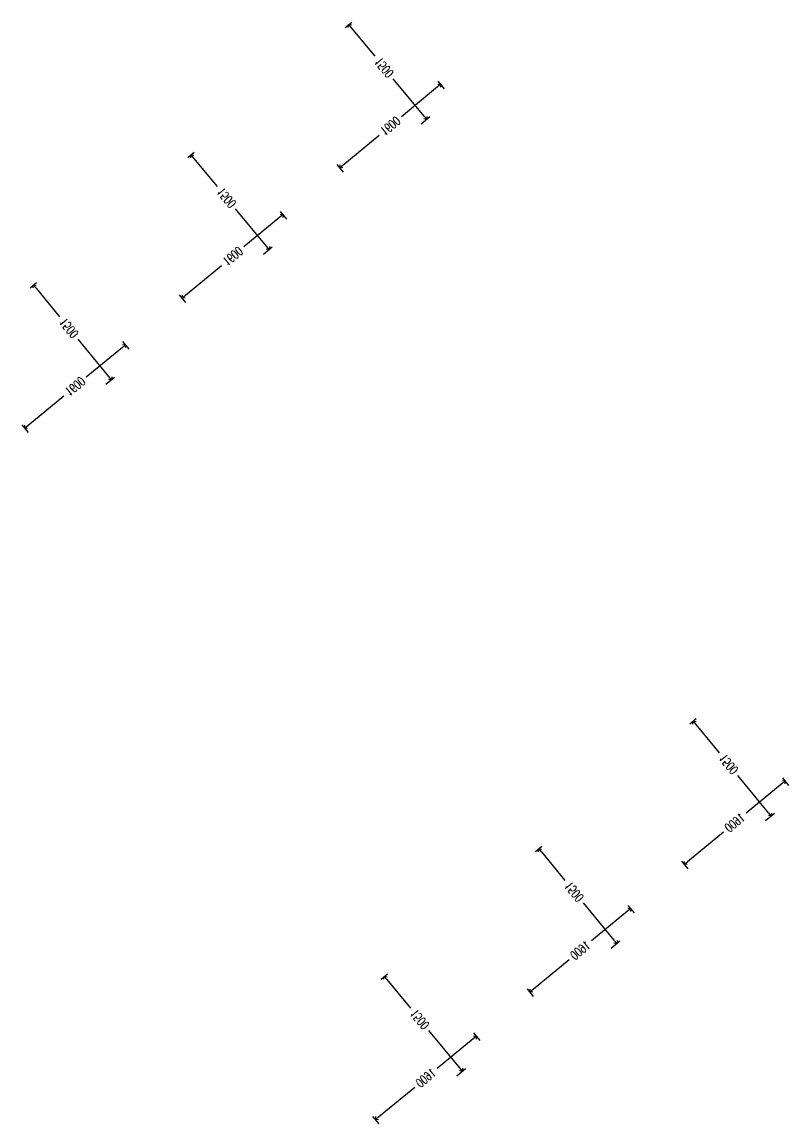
# Model space of a CAD drawing. Header units: millimetres. Extents: x -1307397 to 11565522512, y -626897 to 1138105.
# Drawn here: x 80915 to 90296, y 91807 to 105278 of the extents above; entities that cross this region are included whole.
import ezdxf

# ---------------------------------------------------------------- set-up
doc = ezdxf.new("R2010")
doc.units = ezdxf.units.MM
doc.header["$MEASUREMENT"] = 0
doc.layers.add('KT-Noi that', color=32, linetype='Continuous')
doc.layers.add('Xref_ST_MBDV Cot vach 30.7.2022$0$ST_MBDV Cot vach 220803$0$Xref_ST_MBDV Cot vach 30.7.2022$0$KT-Tuong', color=1, linetype='Continuous')
doc.styles.add('DIM', font='vnsimli.shx', dxfattribs={"width": 0.7})
doc.styles.add('Xref_NT1+NT2_MBDV Cot vach_220729$0$DIM', font='vnsimli.shx', dxfattribs={"width": 0.7})
doc.dimstyles.new('CCU 1-100 A1', dxfattribs={"dimscale": 100, "dimtxt": 2.2, "dimasz": 1, "dimexe": 1, "dimexo": 0, "dimgap": 1, "dimtad": 1, "dimdec": 0, "dimdsep": 46, "dimtxsty": 'DIM', "dimblk1": 'ARCHTICK', "dimblk2": 'ARCHTICK', "dimsah": 1, "dimcen": 0, "dimdle": 1, "dimclrd": 256, "dimclre": 256, "dimclrt": 31, "dimadec": 0, "dimazin": 0, "dimtfac": 1, "dimtdec": 0, "dimtix": 1, "dimtmove": 2, "dimatfit": 3, "dimldrblk": 'ARCHTICK', "dimfxl": 8, "dimtolj": 1, "dimarcsym": 0})
doc.dimstyles.new('Xref_NT1+NT2_MBDV Cot vach_220729$0$CCU 1-100 A1', dxfattribs={"dimscale": 100, "dimtxt": 2.2, "dimasz": 1, "dimexe": 1, "dimexo": 0, "dimgap": 1, "dimtad": 1, "dimdec": 0, "dimdsep": 46, "dimtxsty": 'Xref_NT1+NT2_MBDV Cot vach_220729$0$DIM', "dimblk1": 'Xref_NT1+NT2_MBDV Cot vach_220729$0$_ARCHTICK', "dimblk2": 'Xref_NT1+NT2_MBDV Cot vach_220729$0$_ARCHTICK', "dimsah": 1, "dimcen": 0, "dimdle": 1, "dimclrd": 256, "dimclre": 256, "dimclrt": 31, "dimadec": 0, "dimazin": 0, "dimtfac": 1, "dimtdec": 0, "dimtix": 1, "dimtmove": 2, "dimatfit": 3, "dimldrblk": 'Xref_NT1+NT2_MBDV Cot vach_220729$0$_ARCHTICK', "dimfxl": 8, "dimtolj": 1, "dimarcsym": 0})

# ---------------------------------------------------------------- blocks, each defined once
blk = doc.blocks.new('Xref_NT1+NT2_MBDV Cot vach_220729$0$_Open90')
at = {"color": 0, "linetype": 'ByBlock', "lineweight": -2}
for p, q in [((0, 0), (-1, 0)), ((-0.5, 0.5), (0, 0)), ((0, 0), (-0.5, -0.5))]:
    blk.add_line(p, q, dxfattribs=at)
blk = doc.blocks.new('*D103')
at = {"layer": 'Defpoints', "color": 5, "transparency": 16777216}
for p, q in [((2154, 2626), (2047, 2714)), ((2054, 2644), (1677, 2188)), ((1162, 1565), (1450, 1913)), ((1170, 1493), (1092, 1558))]:
    blk.add_line(p, q, dxfattribs=at)
at = {"layer": 'Defpoints', "color": 0, "transparency": 16777216}
for p in [(2154, 2626, 0), (1130, 1526), (1170, 1493, 0)]:
    blk.add_point(p, dxfattribs=at)
at = {"layer": 'Defpoints', "color": 5, "transparency": 16777216, "xscale": 50, "yscale": 50, "zscale": 50}
for p, rotation in [((2086, 2683), 50.44882673748346), ((1130, 1526), 230.4488267374834)]:
    blk.add_blockref('Xref_NT1+NT2_MBDV Cot vach_220729$0$_Open90', p, dxfattribs=dict(at, rotation=rotation))
at = {"layer": 'Defpoints', "color": 5, "transparency": 16777216, "insert": (1563, 2050), "char_height": 110, "attachment_point": 5, "rotation": 50.4488, "style": 'Xref_NT1+NT2_MBDV Cot vach_220729$0$DIM'}
blk.add_mtext('\\A1;1500', dxfattribs=at)
blk = doc.blocks.new('Xref_NT1+NT2_MBDV Cot vach_220729$0$_ARCHTICK')
at = {"color": 0, "linetype": 'ByBlock', "const_width": 0.15}
blk.add_lwpolyline([(-0.5, -0.5), (0.5, 0.5)], dxfattribs=at)
blk = doc.blocks.new('*D104')
at = {"layer": 'Defpoints', "color": 5, "transparency": 16777216}
for p, q in [((1679, 2825), (1602, 2732)), ((1672, 2738), (2113, 2374)), ((2829, 1783), (2388, 2147)), ((2913, 1806), (2836, 1713))]:
    blk.add_line(p, q, dxfattribs=at)
at = {"layer": 'Defpoints', "color": 0, "transparency": 16777216}
for p in [(1679, 2825, 0), (2868, 1751), (2913, 1806, 0)]:
    blk.add_point(p, dxfattribs=at)
at = {"layer": 'Defpoints', "color": 5, "transparency": 16777216, "xscale": 50, "yscale": 50, "zscale": 50}
for p, rotation in [((1634, 2770), 140.4488267374835), ((2868, 1751), 320.4488267374835)]:
    blk.add_blockref('Xref_NT1+NT2_MBDV Cot vach_220729$0$_Open90', p, dxfattribs=dict(at, rotation=rotation))
at = {"layer": 'Defpoints', "color": 5, "transparency": 16777216, "insert": (2251, 2261), "char_height": 110, "attachment_point": 5, "rotation": 320.4488, "style": 'Xref_NT1+NT2_MBDV Cot vach_220729$0$DIM'}
blk.add_mtext('\\A1;1600', dxfattribs=at)
blk = doc.blocks.new('_Open90')
at = {"color": 0, "linetype": 'ByBlock', "lineweight": -2}
for p, q in [((0, 0), (-1, 0)), ((-0.5, 0.5), (0, 0)), ((0, 0), (-0.5, -0.5))]:
    blk.add_line(p, q, dxfattribs=at)
blk = doc.blocks.new('*D79')
at = {"layer": 'Defpoints', "color": 5, "transparency": 16777216}
for p, q in [((-2230, 1494), (-2230, 1596)), ((-2180, 1546), (-1728, 1546)), ((-780, 1546), (-1372, 1546)), ((-730, 1457), (-730, 1596))]:
    blk.add_line(p, q, dxfattribs=at)
at = {"layer": 'Defpoints', "color": 0, "transparency": 16777216}
for p in [(-2230, 1546), (-2230, 1494, 0), (-730, 1457, 0)]:
    blk.add_point(p, dxfattribs=at)
at = {"layer": 'Defpoints', "color": 5, "transparency": 16777216, "xscale": 50, "yscale": 50, "zscale": 50, "rotation": 180}
blk.add_blockref('_Open90', (-2230, 1546), dxfattribs=at)
at = {"layer": 'Defpoints', "color": 5, "transparency": 16777216, "xscale": 50, "yscale": 50, "zscale": 50}
blk.add_blockref('_Open90', (-730, 1546), dxfattribs=at)
at = {"layer": 'Defpoints', "color": 5, "transparency": 16777216, "insert": (-1550, 1546), "char_height": 110, "attachment_point": 5, "style": 'DIM'}
blk.add_mtext('\\A1;1500', dxfattribs=at)
blk = doc.blocks.new('_ARCHTICK')
at = {"color": 0, "linetype": 'ByBlock', "const_width": 0.15}
blk.add_lwpolyline([(-0.5, -0.5), (0.5, 0.5)], dxfattribs=at)
blk = doc.blocks.new('*D80')
at = {"layer": 'Defpoints', "color": 5, "transparency": 16777216}
for p, q in [((-879, 1950), (-1000, 1950)), ((-950, 1900), (-950, 1328)), ((-950, 400), (-950, 972)), ((-879, 350), (-1000, 350))]:
    blk.add_line(p, q, dxfattribs=at)
at = {"layer": 'Defpoints', "color": 0, "transparency": 16777216}
for p in [(-879, 1950, 0), (-950, 350), (-879, 350, 0)]:
    blk.add_point(p, dxfattribs=at)
at = {"layer": 'Defpoints', "color": 5, "transparency": 16777216, "xscale": 50, "yscale": 50, "zscale": 50}
for p, rotation in [((-950, 1950), 90), ((-950, 350), 270)]:
    blk.add_blockref('_Open90', p, dxfattribs=dict(at, rotation=rotation))
at = {"layer": 'Defpoints', "color": 5, "transparency": 16777216, "insert": (-950, 1150), "char_height": 110, "attachment_point": 5, "rotation": 90, "style": 'DIM'}
blk.add_mtext('\\A1;1600', dxfattribs=at)
blk = doc.blocks.new('A$C4DAF2025')
at = {"layer": 'Defpoints', "color": 5}
for base, p1, p2, angle, picture, middle in [((1130.5, 1526.1, 0), (2154, 2626.2), (1170.3, 1493.2), 230.44883, '*D103', (1563.4, 2050.3, 0)), ((2867.5, 1751.4, 0), (1679.1, 2825.1), (2912.8, 1806.2), 140.44883, '*D104', (2250.7, 2260.8, 0))]:
    dim = blk.add_linear_dim(base=base, p1=p1, p2=p2, angle=angle, dimstyle='Xref_NT1+NT2_MBDV Cot vach_220729$0$CCU 1-100 A1', override={"dimscale": 50, "dimblk1": 'Xref_NT1+NT2_MBDV Cot vach_220729$0$_Open90', "dimblk2": 'Xref_NT1+NT2_MBDV Cot vach_220729$0$_Open90', "dimclrd": 5, "dimclre": 5, "dimclrt": 5, "dimlwd": 65535, "dimlwe": 65535}, dxfattribs=at)
    dim.commit()
    dim.dimension.update_dxf_attribs({"geometry": picture, "text_midpoint": middle, "dimtype": 128})
blk = doc.blocks.new('TM 1000kg')
at = {"layer": 'Defpoints', "color": 5}
for base, p1, p2, angle, picture, middle in [((-950.2, 350), (-879.1, 1950, 0), (-879.1, 350, 0), 90, '*D80', (-950.2, 1150)), ((-2230, 1545.8), (-730, 1457.2, 0), (-2230, 1494.3, 0), 180, '*D79', (-1550.1, 1545.8))]:
    dim = blk.add_linear_dim(base=base, p1=p1, p2=p2, angle=angle, dimstyle='CCU 1-100 A1', override={"dimscale": 50, "dimblk1": 'Open90', "dimblk2": 'Open90', "dimclrd": 5, "dimclre": 5, "dimclrt": 5, "dimlwd": 65535, "dimlwe": 65535}, dxfattribs=at)
    dim.commit()
    dim.dimension.update_dxf_attribs({"geometry": picture, "text_midpoint": middle, "dimtype": 128})

msp = doc.modelspace()

# ---------------------------------------------------------------- block references
at = {"layer": 'KT-Noi that', "xscale": -1, "rotation": 50.44882673720985}
for p in [(-85137.5, 102541.9, 0), (-83209.9, 100950, 0), (-81282.3, 99358.1, 0)]:
    msp.add_blockref('TM 1000kg', p, dxfattribs=at)
at = {"layer": 'Xref_ST_MBDV Cot vach 30.7.2022$0$ST_MBDV Cot vach 220803$0$Xref_ST_MBDV Cot vach 30.7.2022$0$KT-Tuong', "xscale": -1, "rotation": 100.8976534744204}
for p in [(-87839.3, 98128.4, 0), (-85950.2, 96568.4, 0), (-84061.1, 95008.3, 0)]:
    msp.add_blockref('A$C4DAF2025', p, dxfattribs=at)

doc.saveas('drawing.dxf')
